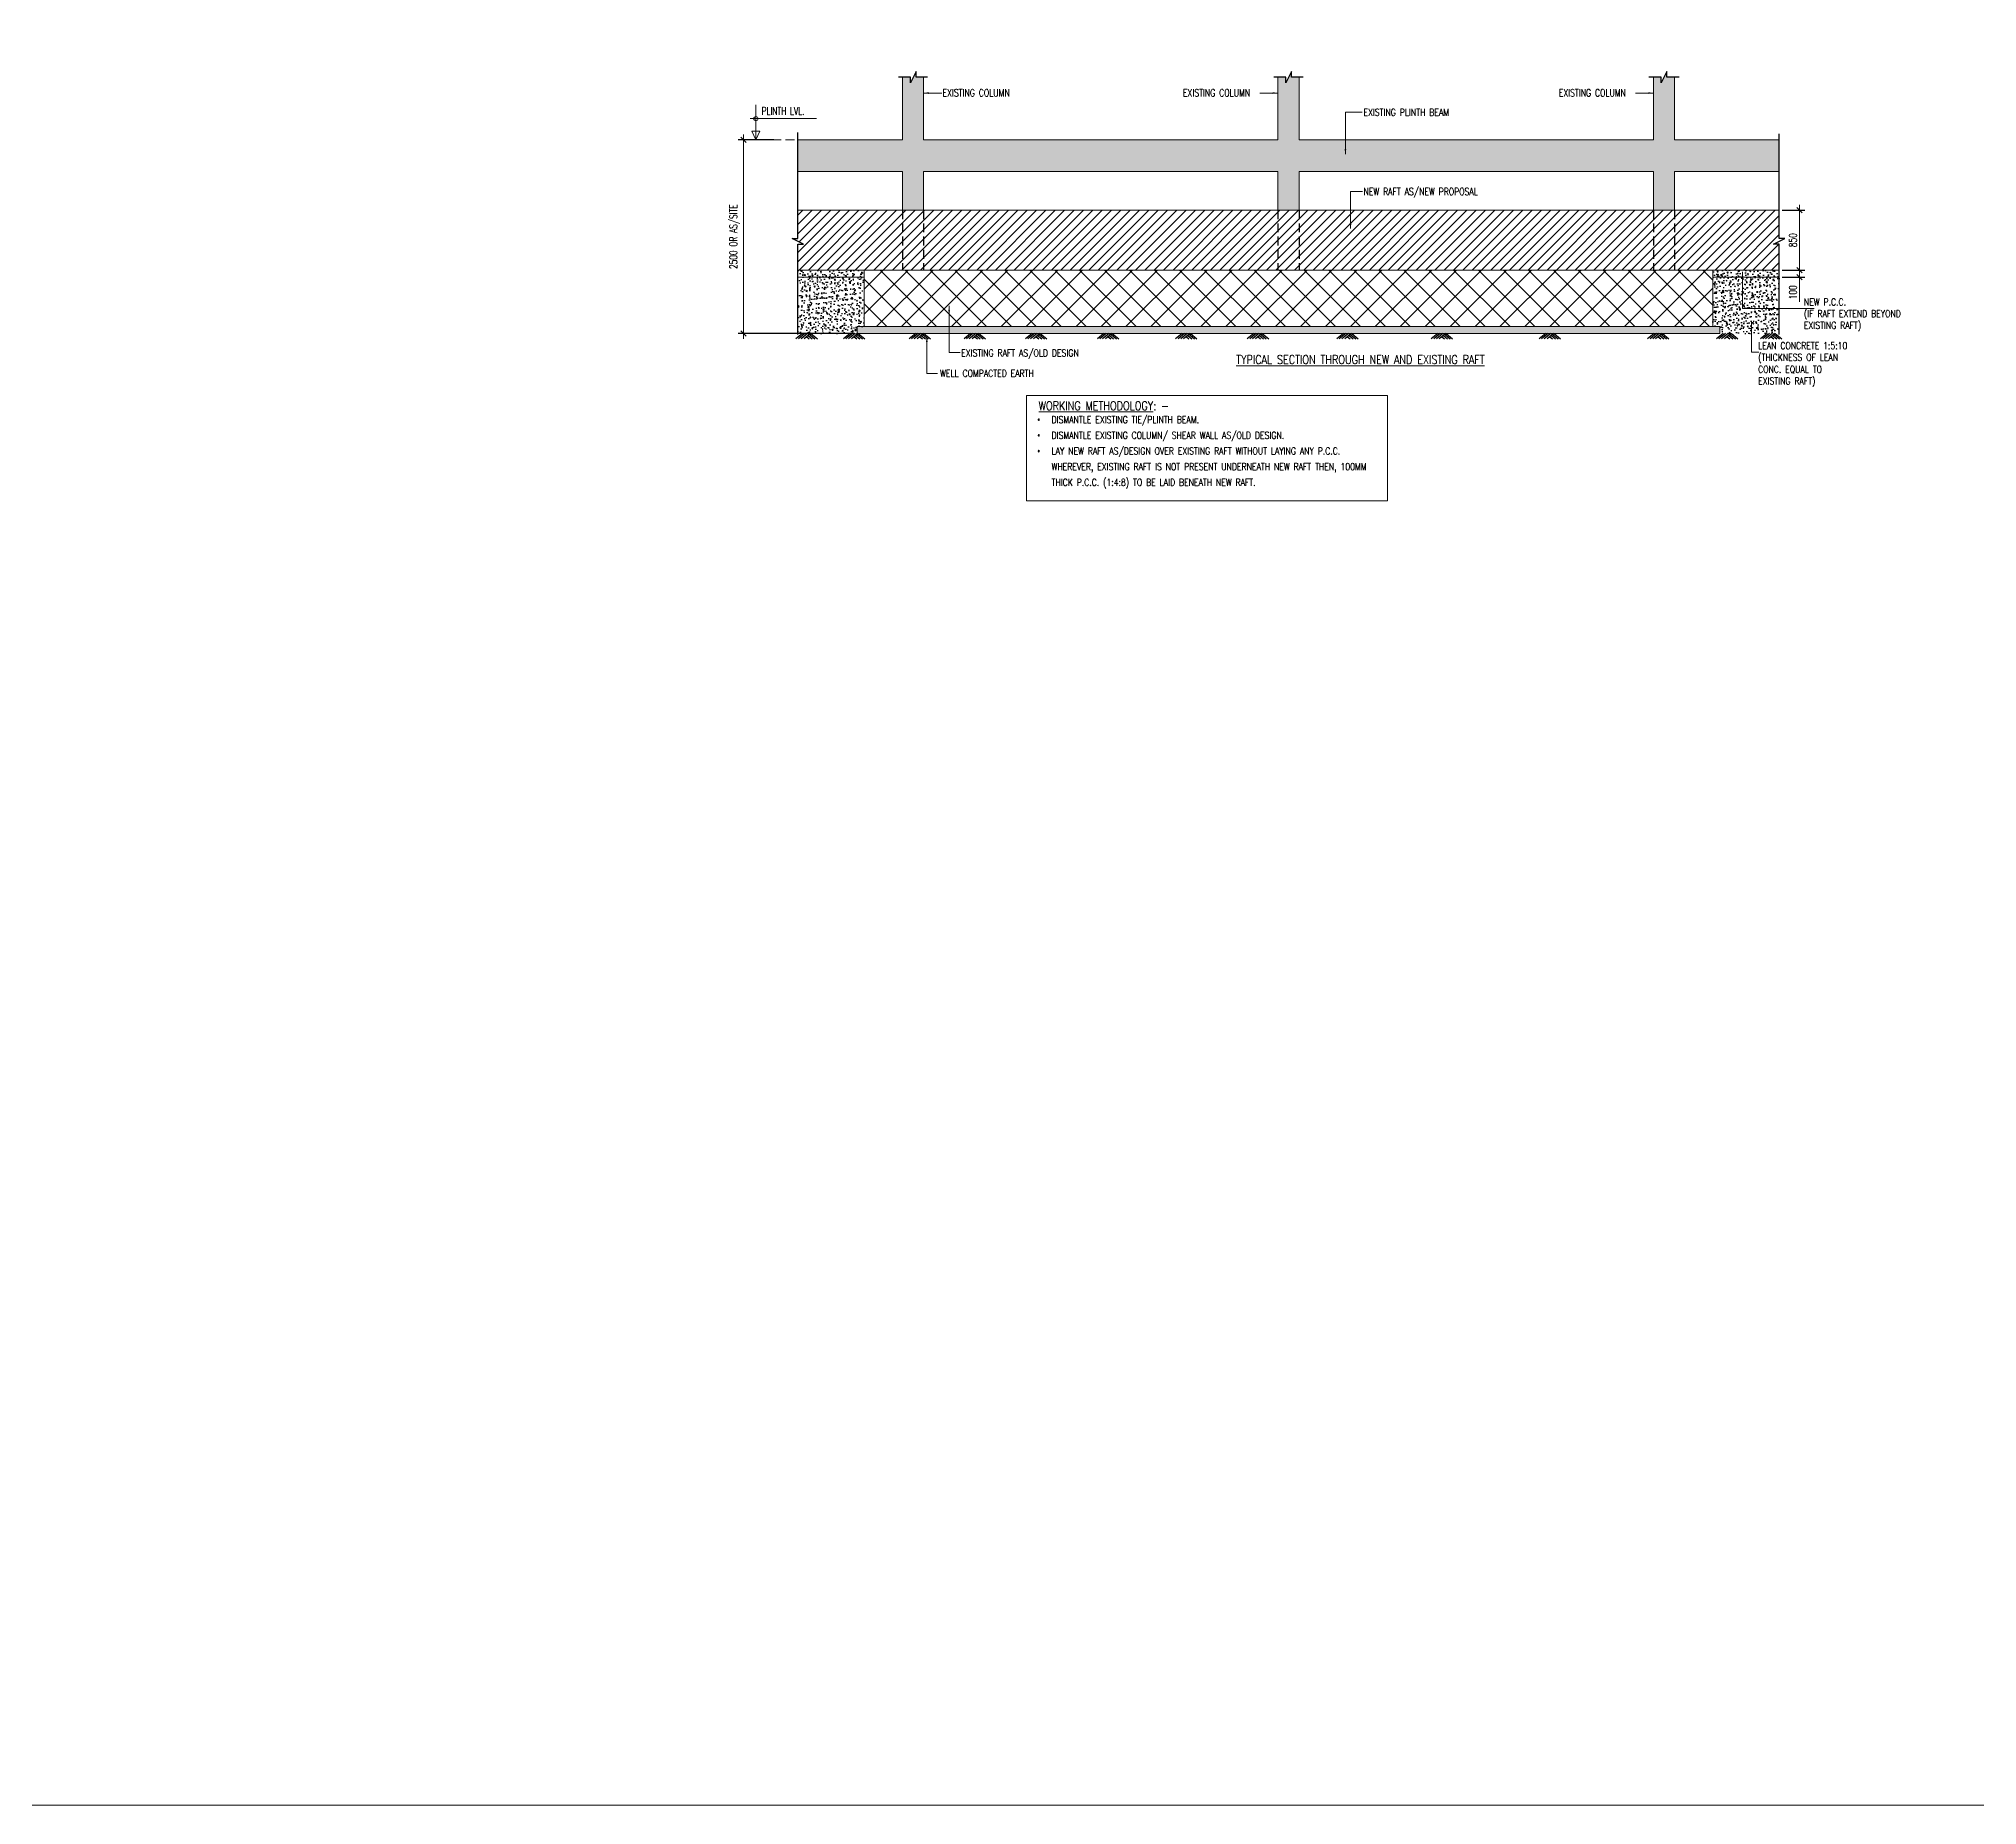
# Model space of a CAD drawing. Header units: millimetres. Extents: x 1123469 to 1883119, y -126924 to 196924.
# Drawn here: x 1363370 to 1390858, y 76541 to 101590 of the extents above; entities that cross this region are included whole.
import ezdxf

# ---------------------------------------------------------------- set-up
doc = ezdxf.new("R2010")
doc.units = ezdxf.units.MM
doc.header["$LTSCALE"] = 500
doc.header["$MEASUREMENT"] = 0
doc.header["$PDMODE"] = 34
doc.linetypes.add('( Hidden )', pattern=[0.375, 0.25, -0.125])
doc.linetypes.add('HIDDEN', pattern=[0.375, 0.25, -0.125])
doc.layers.get('Defpoints').update_dxf_attribs({"lineweight": 0})
for name, color, linetype, lineweight in [('dim-M', 1, 'Continuous', 15), ('HATCH', 1, 'Continuous', 5), ('Omx-P.C.C.', 252, 'Continuous', 5), ('RAFT SECTION', 4, 'Continuous', 18), ('S - SUNK', 251, 'Continuous', 0), ('STEEL.', 6, 'Continuous', 30), ('T1', 1, 'Continuous', 15), ('TEXT', 7, 'Continuous', 13), ('TEXT2', 3, 'Continuous', 15)]:
    doc.layers.add(name, color=color, linetype=linetype, lineweight=lineweight)
doc.layers.add('PILE', color=1, linetype='Continuous')
doc.layers.add('sec', color=31, linetype='Continuous')
doc.styles.add('2MM', font='romans.shx', dxfattribs={"width": 0.7})
doc.styles.add('BHTESHT$0$HSCC2', font='romanc.shx')
doc.styles.add('haider', font='romans.shx')
doc.styles.add('mh', font='romant.shx')
doc.dimstyles.new('HAIDER', dxfattribs={"dimtxt": 250, "dimasz": 200, "dimexe": 150, "dimexo": 150, "dimgap": 70, "dimtad": 1, "dimdec": 0, "dimzin": 0, "dimdsep": 46, "dimtxsty": 'mh', "dimblk": 'OBLIQUE', "dimcen": 100, "dimdle": 180, "dimclrd": 1, "dimclre": 1, "dimclrt": 3, "dimadec": 0, "dimazin": 0, "dimtfac": 1, "dimtdec": 0, "dimtix": 1, "dimtofl": 0, "dimtmove": 2, "dimatfit": 3, "dimfxl": 100, "dimtolj": 1, "dimtzin": 0, "dimlwd": -1, "dimarcsym": 1})
doc.dimstyles.new('RAJESH', dxfattribs={"dimtxt": 200, "dimasz": 180, "dimexe": 100, "dimexo": 250, "dimgap": 50, "dimtad": 2, "dimdec": 0, "dimzin": 1, "dimdsep": 46, "dimtxsty": '2MM', "dimblk": 'OBLIQUE', "dimcen": 0, "dimdle": 100, "dimclrd": 1, "dimclre": 1, "dimclrt": 3, "dimadec": 0, "dimazin": 0, "dimtfac": 1, "dimtdec": 0, "dimtix": 1, "dimtmove": 2, "dimatfit": 3, "dimfxl": 1, "dimtolj": 1, "dimlwd": -1, "dimarcsym": 0})
pattern_1 = [(50, (0, 0), (143.452037, -12.550427), [15, -165]), (355, (0, 0), (-27.750267, 150.438427), [12, -132]), (100.451444, (11.95, -1.05), (115.70177, 137.887998), [12.748038, -140.228422]), (46.1842, (6e-14, 40), (213.448266, -33.103856), [22.5, -247.5]), (96.635635, (17.79, 37.24), (186.93239, 194.82372), [19.12207, -210.342752]), (351.184164, (6e-14, 40), (186.93239, 194.82372), [18, -198]), (21, (20, 30), (119.38141, -80.523778), [15, -165]), (326, (20, 30), (48.663066, 145.030009), [12, -132]), (71.451445, (29.95, 23.29), (168.044475, 64.50623), [12.748038, -140.228422]), (37.5, (0, 0), (2.431971, 66.5787708), [0, -130.4, 0, -134, 0, -132.5]), (7.5, (0, 0), (52.6139075, 78.8823424), [0, -76.4, 0, -127.4, 0, -50.5]), (327.5, (-44.6, 7e-14), (106.7644872, -4.5109743), [0, -50, 0, -156, 0, -207]), (317.5, (-64.6, 1e-13), (116.637234, 20.0209965), [0, -65, 0, -103.6, 0, -147])]

# ---------------------------------------------------------------- blocks, each defined once
blk = doc.blocks.new('_Oblique')
at = {"color": 0, "linetype": 'ByBlock', "lineweight": -2}
blk.add_line((-0.5, -0.5), (0.5, 0.5), dxfattribs=at)
blk = doc.blocks.new('*D1293')
at = {"layer": 'Defpoints', "color": 0, "ltscale": 100, "transparency": 16777216}
for p in [(1388050, 98309), (1388050, 98209), (1388339, 98209)]:
    blk.add_point(p, dxfattribs=at)
at = {"layer": 'dim-M', "color": 1, "lineweight": -2, "ltscale": 100, "transparency": 16777216}
for p, q in [((1388090, 98309), (1388414, 98309)), ((1388090, 98209), (1388414, 98209))]:
    blk.add_line(p, q, dxfattribs=at)
at = {"layer": 'dim-M', "color": 1, "ltscale": 100, "transparency": 16777216}
for p, q in [((1388339, 98384), (1388339, 98134)), ((1388339, 97861), (1388339, 98209))]:
    blk.add_line(p, q, dxfattribs=at)
at = {"layer": 'dim-M', "color": 1, "ltscale": 100, "transparency": 16777216, "xscale": 75, "yscale": 75, "zscale": 75}
for p, rotation in [((1388339, 98309), 90), ((1388339, 98209), 270)]:
    blk.add_blockref('_Oblique', p, dxfattribs=dict(at, rotation=rotation))
at = {"layer": 'dim-M', "color": 3, "ltscale": 100, "transparency": 16777216, "insert": (1388244, 97995), "char_height": 110, "attachment_point": 5, "rotation": 90, "style": '2MM'}
blk.add_mtext('\\A1;100', dxfattribs=at)
blk = doc.blocks.new('*D1294')
at = {"layer": 'Defpoints', "color": 0, "ltscale": 100, "transparency": 16777216}
for p in [(1388050, 99159), (1388339, 99159), (1388050, 98309)]:
    blk.add_point(p, dxfattribs=at)
at = {"layer": 'dim-M', "color": 1, "ltscale": 100, "transparency": 16777216}
blk.add_line((1388339, 98234), (1388339, 99234), dxfattribs=at)
at = {"layer": 'dim-M', "color": 1, "lineweight": -2, "ltscale": 100, "transparency": 16777216}
for p, q in [((1388090, 99159), (1388414, 99159)), ((1388090, 98309), (1388414, 98309))]:
    blk.add_line(p, q, dxfattribs=at)
at = {"layer": 'dim-M', "color": 1, "ltscale": 100, "transparency": 16777216, "xscale": 75, "yscale": 75, "zscale": 75}
for p, rotation in [((1388339, 99159), 90), ((1388339, 98309), 270)]:
    blk.add_blockref('_Oblique', p, dxfattribs=dict(at, rotation=rotation))
at = {"layer": 'dim-M', "color": 3, "ltscale": 100, "transparency": 16777216, "insert": (1388244, 98734), "char_height": 110, "attachment_point": 5, "rotation": 90, "style": '2MM'}
blk.add_mtext('\\A1;850', dxfattribs=at)
blk = doc.blocks.new('GGGHGGG')
at = {"layer": 'PILE', "color": 6}
for p, q in [((5273977, 4334438), (5273884, 4334365)), ((5274011, 4334438), (5273918, 4334365)), ((5274049, 4334438), (5273956, 4334365)), ((5274091, 4334438), (5273998, 4334365)), ((5274036, 4334394), (5274073, 4334365)), ((5274056, 4334411), (5274115, 4334365)), ((5274060, 4334438), (5274153, 4334365)), ((5274094, 4334438), (5274187, 4334365))]:
    blk.add_line(p, q, dxfattribs=at)
blk = doc.blocks.new('*D1295')
at = {"layer": 'Defpoints', "color": 0, "ltscale": 100, "transparency": 16777216}
for p in [(1373362, 100159), (1373832, 100159), (1374974, 97409)]:
    blk.add_point(p, dxfattribs=at)
at = {"layer": 'dim-M', "color": 1, "lineweight": -2, "ltscale": 100, "transparency": 16777216}
for p, q in [((1373792, 100159), (1373287, 100159)), ((1374934, 97409), (1373287, 97409))]:
    blk.add_line(p, q, dxfattribs=at)
at = {"layer": 'dim-M', "color": 1, "ltscale": 100, "transparency": 16777216}
blk.add_line((1373362, 97334), (1373362, 100234), dxfattribs=at)
at = {"layer": 'dim-M', "color": 1, "ltscale": 100, "transparency": 16777216, "xscale": 75, "yscale": 75, "zscale": 75}
for p, rotation in [((1373362, 100159), 90), ((1373362, 97409), 270)]:
    blk.add_blockref('_Oblique', p, dxfattribs=dict(at, rotation=rotation))
at = {"layer": 'dim-M', "color": 3, "ltscale": 100, "transparency": 16777216, "insert": (1373238, 98784), "char_height": 110, "attachment_point": 5, "rotation": 90, "style": '2MM'}
blk.add_mtext('\\A1;2500 OR AS/SITE', dxfattribs=at)

msp = doc.modelspace()

# ---------------------------------------------------------------- hatches: boundary and pattern name
at = {"layer": 'HATCH', "ltscale": 10}
h = msp.add_hatch(dxfattribs=at)
h.set_pattern_fill('HONEY', color=8, scale=1000)
h.paths.add_polyline_path([(1388049.6, 100159.2), (1386567.2, 100159.2), (1386567.2, 101044.3), (1386458.8, 101044.3), (1386458.8, 101125.1), (1386378.2, 100963.9), (1386378.2, 101044.3), (1386267.2, 101044.3), (1386267.2, 100159.2), (1381242.2, 100159.2), (1381242.2, 101044.3), (1381135.8, 101044.3), (1381135.8, 101125.1), (1381055.2, 100963.9), (1381055.2, 101044.3), (1380942.2, 101044.3), (1380942.2, 100159.2), (1375917.2, 100159.2), (1375917.2, 101044.3), (1375810.8, 101044.3), (1375810.8, 101125.1), (1375730.2, 100963.9), (1375730.2, 101044.3), (1375617.2, 101044.3), (1375617.2, 100159.2), (1374134.8, 100159.2), (1374134.8, 99709.2), (1375617.2, 99709.2), (1375617.2, 99159.2), (1375917.2, 99159.2), (1375917.2, 99709.2), (1380942.2, 99709.2), (1380942.2, 99159.2), (1381242.2, 99159.2), (1381242.2, 99709.2), (1386267.2, 99709.2), (1386267.2, 99159.2), (1386567.2, 99159.2), (1386567.2, 99709.2), (1388049.6, 99709.2)])
h = msp.add_hatch(dxfattribs=at)
h.set_pattern_fill('ANSI31', color=8, scale=750)
h.paths.add_polyline_path([(1388049.6, 99159.2), (1374134.8, 99159.2), (1374134.8, 98758), (1374054.3, 98758), (1374215.6, 98677.4), (1374134.8, 98677.4), (1374134.8, 98309.2), (1388049.6, 98309.2), (1388049.6, 98677.4), (1387968.9, 98677.4), (1388130.1, 98758), (1388049.6, 98758)])
at = {"layer": 'Omx-P.C.C.', "linetype": 'Continuous', "lineweight": -2}
h = msp.add_hatch(dxfattribs=at)
h.set_pattern_fill('AR-CONC', color=1, scale=20, style=0)
h.set_pattern_definition(pattern_1)
h.paths.add_polyline_path([(1375074.4, 98209.2), (1375074.4, 98309.2), (1374134.8, 98309.2), (1374134.8, 98209.2)])
h = msp.add_hatch(dxfattribs=at)
h.set_pattern_fill('AR-CONC', color=253, scale=20, style=0)
h.set_pattern_definition(pattern_1)
h.paths.add_polyline_path([(1375074.4, 98209.2), (1374134.8, 98209.2), (1374134.8, 98059.2), (1374134.8, 97409.2), (1374974.4, 97409.2), (1374974.4, 97509.2), (1375074.4, 97509.2)])
h = msp.add_hatch(dxfattribs=at)
h.set_pattern_fill('AR-CONC', color=1, scale=20, style=0)
h.set_pattern_definition(pattern_1)
h.paths.add_polyline_path([(1387110.1, 98209.2), (1387110.1, 98309.2), (1388049.6, 98309.2), (1388049.6, 98209.2)])
h = msp.add_hatch(dxfattribs=at)
h.set_pattern_fill('AR-CONC', color=253, scale=20, style=0)
h.set_pattern_definition(pattern_1)
h.paths.add_polyline_path([(1387110.1, 98209.2), (1388049.6, 98209.2), (1388049.6, 98059.2), (1388049.6, 97409.2), (1387210.1, 97409.2), (1387210.1, 97509.2), (1387110.1, 97509.2)])
h = msp.add_hatch(dxfattribs=at)
h.set_pattern_fill('AR-CONC', color=1, scale=20, style=0)
h.set_pattern_definition(pattern_1)
h.paths.add_polyline_path([(1387210.1, 97509.2), (1374974.4, 97509.2), (1374974.4, 97409.2), (1387210.1, 97409.2)])
at = {"layer": 'RAFT SECTION', "ltscale": 10}
h = msp.add_hatch(dxfattribs=at)
h.set_pattern_fill('ANSI37', color=253, scale=2000)
h.paths.add_polyline_path([(1375074.4, 98309.2), (1375074.4, 97509.2), (1387110.1, 97509.2), (1387110.1, 98309.2)])

# ---------------------------------------------------------------- linework, layer by layer
at = {"layer": 'S - SUNK', "color": 4, "ltscale": 10}
for points in [[(1123469.1, 196923.7), (1674008.3, 196923.7), (1674008.3, 76540.6), (1123469.1, 76540.6)], [(1377378.7, 96529.6), (1382494.9, 96529.6), (1382494.9, 95038.9), (1377378.7, 95038.9)]]:
    msp.add_lwpolyline(points, close=True, dxfattribs=at)
at = {"layer": 'sec', "color": 3, "linetype": 'ByBlock', "lineweight": 5}
for p, q in [((1375617.2, 100159.2), (1375617.2, 101044.3)), ((1375917.2, 100159.2), (1375917.2, 101044.3)), ((1380942.2, 100159.2), (1380942.2, 101044.3)), ((1381242.2, 100159.2), (1381242.2, 101044.3)), ((1386267.2, 100159.2), (1386267.2, 101044.3)), ((1386567.2, 100159.2, -0.1), (1386567.2, 101044.3, -0.1)), ((1374134.8, 100159.2), (1375617.2, 100159.2)), ((1375917.2, 100159.2), (1380942.2, 100159.2)), ((1381242.2, 100159.2), (1386267.2, 100159.2)), ((1386567.2, 100159.2), (1388049.6, 100159.2)), ((1374134.8, 99709.2), (1375617.2, 99709.2)), ((1375617.2, 99159.2), (1375617.2, 99709.2)), ((1375917.2, 99159.2), (1375917.2, 99709.2)), ((1375917.2, 99709.2), (1380942.2, 99709.2)), ((1380942.2, 99159.2), (1380942.2, 99709.2)), ((1381242.2, 99159.2), (1381242.2, 99709.2)), ((1381242.2, 99709.2), (1386267.2, 99709.2)), ((1386267.2, 99159.2), (1386267.2, 99709.2)), ((1386567.2, 99159.2, -0.1), (1386567.2, 99709.2, -0.1)), ((1386567.2, 99709.2), (1388049.6, 99709.2)), ((1374134.8, 99159.2, -0.2), (1388049.6, 99159.2, 0.2)), ((1374134.8, 98309.2), (1388049.6, 98309.2)), ((1375074.4, 98209.2), (1374134.8, 98209.2)), ((1375074.4, 98309.2), (1375074.4, 97509.2)), ((1387110.1, 98309.2), (1387110.1, 97509.2)), ((1387110.1, 98209.2), (1388049.6, 98209.2)), ((1374974.4, 97509.2), (1387210.1, 97509.2)), ((1374974.4, 97509.2), (1374974.4, 97409.2)), ((1374974.4, 97409.2), (1387210.1, 97409.2)), ((1387210.1, 97509.2), (1387210.1, 97409.2))]:
    msp.add_line(p, q, dxfattribs=at)
at = {"layer": 'sec', "color": 6, "linetype": 'HIDDEN', "lineweight": 5}
msp.add_line((1373397.6, 100159.2), (1374134.8, 100159.2), dxfattribs=at)
at = {"layer": 'sec', "color": 3, "linetype": '( Hidden )'}
for p, q in [((1375617.2, 99159.2), (1375617.2, 98309.2)), ((1375917.2, 99159.2), (1375917.2, 98309.2)), ((1380942.2, 99159.2), (1380942.2, 98309.2)), ((1381242.2, 99159.2), (1381242.2, 98309.2)), ((1386267.2, 99159.2), (1386267.2, 98309.2)), ((1386567.2, 99159.2, -0.1), (1386567.2, 98309.2, -0.1))]:
    msp.add_line(p, q, dxfattribs=at)
at = {"layer": 'sec', "color": 1, "linetype": 'ByBlock'}
for points, elevation in [([(1375973.8, 101044.3), (1375810.8, 101044.3), (1375810.8, 101125.1), (1375730.2, 100963.9), (1375730.2, 101044.3), (1375559.6, 101044.3)], 0), ([(1381298.8, 101044.3), (1381135.8, 101044.3), (1381135.8, 101125.1), (1381055.2, 100963.9), (1381055.2, 101044.3), (1380884.6, 101044.3)], 0), ([(1386631.1, 101044.3), (1386458.8, 101044.3), (1386458.8, 101125.1), (1386378.2, 100963.9), (1386378.2, 101044.3), (1386200.2, 101044.3)], -0.1), ([(1374134.8, 97398.5), (1374134.8, 98677.4), (1374215.6, 98677.4), (1374054.3, 98758), (1374134.8, 98758), (1374134.8, 100259)], 0), ([(1388049.6, 97398.5), (1388049.6, 98677.4), (1387968.9, 98677.4), (1388130.1, 98758), (1388049.6, 98758), (1388049.6, 100241)], 0)]:
    msp.add_lwpolyline(points, dxfattribs=dict(at, elevation=elevation))
at = {"layer": 'STEEL.', "color": 4, "lineweight": 15}
for p, q in [((1373538.7, 100652.5), (1373538.7, 100159.2)), ((1373457, 100457.6), (1374397.1, 100457.6)), ((1373538.7, 100159.2), (1373480.7, 100279.7)), ((1373480.7, 100279.7), (1373596.8, 100279.7)), ((1373538.7, 100159.2), (1373596.8, 100279.7))]:
    msp.add_line(p, q, dxfattribs=at)
msp.add_circle((1373538.7, 100457.6), 30.3, dxfattribs=at)

# ---------------------------------------------------------------- block references
at = {"layer": 'PILE'}
for p in [(-3899776.3, -4237028.4), (-3899102.5, -4237028.4), (-3898171.4, -4237028.4), (-3897393.2, -4237028.4), (-3896521.4, -4237028.4), (-3895502.5, -4237028.4), (-3894393, -4237028.4), (-3893376.3, -4237028.4), (-3892105.8, -4237028.4), (-3890767.7, -4237028.4), (-3889236.8, -4237028.4), (-3887700, -4237028.4), (-3886722.3, -4237028.4), (-3886099.2, -4237028.4)]:
    msp.add_blockref('GGGHGGG', p, dxfattribs=at)

# ---------------------------------------------------------------- texts
at = {"layer": 'TEXT', "color": 3, "ltscale": 0.5, "style": 'haider', "width": 0.8}
for s, p in [('EXISTING COLUMN', (1376185.8, 100773.9, -207617.2)), ('EXISTING COLUMN', (1379595, 100773.9, -207617.2)), ('EXISTING COLUMN', (1384923.3, 100773.9, -207617.3)), ('EXISTING PLINTH BEAM', (1382154.6, 100499.2, 22841605.4)), ('NEW RAFT AS/NEW PROPOSAL', (1382154.6, 99374.3, 22841605.4)), ('EXISTING RAFT AS/OLD DESIGN', (1376450.7, 97085, 22841605.4)), ('WELL COMPACTED EARTH ', (1376150.9, 96795.1, -207621.1))]:
    msp.add_text(s, height=100, dxfattribs=at).set_placement(p)
at = {"layer": 'TEXT', "color": 3, "ltscale": 10, "char_height": 100, "attachment_point": 1, "style": 'haider'}
for s, insert, width in [('\\pxql;{\\W0.8;NEW P.C.C.\\P(IF RAFT EXTEND BEYOND EXISTING RAFT)}', (1388400.3, 97908.8, -207618.7), 1509.108), ('\\pxql;{\\W0.8;LEAN CONCRETE 1:5:10\\P(THICKNESS OF LEAN CONC. EQUAL TO  EXISTING RAFT)}', (1387751.1, 97288.1, -207618.7), 1450.09)]:
    msp.add_mtext(s, dxfattribs=dict(at, insert=insert, width=width))
at = {"layer": 'TEXT', "color": 3, "ltscale": 10, "insert": (1377531.9, 96240.6, -207617.2), "char_height": 100, "width": 4846.19, "attachment_point": 1, "line_spacing_factor": 1.337794, "style": 'haider'}
msp.add_mtext('\\pi-200,l200,t200;{\\fSymbol|b0|i0|c2|p18;\\W0.8;·^I\\Fromans|c0;DISMANTLE EXISTING TIE/PLINTH BEAM.\\P\\fSymbol|b0|i0|c2|p18;·^I\\Fromans|c0;DISMANTLE EXISTING COLUMN/ SHEAR WALL AS/OLD DESIGN.\\P\\fSymbol|b0|i0|c2|p18;·^I\\Fromans|c0;LAY NEW RAFT AS/DESIGN OVER EXISTING RAFT WITHOUT LAYING ANY P.C.C. WHEREVER, EXISTING RAFT IS NOT PRESENT UNDERNEATH NEW RAFT THEN, 100MM THICK P.C.C. (1:4:8) TO BE LAID BENEATH NEW RAFT.}', dxfattribs=at)
at = {"layer": 'TEXT2', "color": 1, "lineweight": 15, "style": 'BHTESHT$0$HSCC2', "width": 0.7}
msp.add_text('PLINTH LVL.', height=110, dxfattribs=at).set_placement((1373620.6, 100510.5))
at = {"layer": 'TEXT2', "style": 'BHTESHT$0$HSCC2', "width": 0.8}
for s, p in [('%%UTYPICAL SECTION THROUGH NEW AND EXISTING RAFT', (1380350.4, 96979.1, 23049222.5)), ('%%UWORKING METHODOLOGY%%U: -', (1377549.3, 96323.5, 22633988.2))]:
    msp.add_text(s, height=125, dxfattribs=at).set_placement(p)

# ---------------------------------------------------------------- dimensions: what is measured, and where the dimension line sits
at = {"layer": 'dim-M', "ltscale": 100}
dim = msp.add_linear_dim(base=(1373362, 100159.2), p1=(1374974.4, 97409.2), p2=(1373832.2, 100159.2), angle=90, text='2500 OR AS/SITE', dimstyle='RAJESH', override={"dimtxt": 110, "dimasz": 75, "dimexe": 75, "dimexo": 40, "dimgap": 40, "dimdle": 75, "dimtmove": 1}, dxfattribs=at)
dim.commit()
dim.dimension.update_dxf_attribs({"geometry": '*D1295', "text_midpoint": (1373238.2, 98784.2)})
for base, p2, picture, middle in [((1388339.2, 99159.2), (1388049.6, 99159.2), '*D1294', (1388339.2, 98734.2)), ((1388339.2, 98209.2), (1388049.6, 98209.2), '*D1293', (1388381.2, 97995))]:
    dim = msp.add_linear_dim(base=base, p1=(1388049.6, 98309.2), p2=p2, angle=90, dimstyle='RAJESH', override={"dimtxt": 110, "dimasz": 75, "dimexe": 75, "dimexo": 40, "dimgap": 40, "dimdle": 75, "dimtmove": 1}, dxfattribs=at)
    dim.commit()
    dim.dimension.update_dxf_attribs({"geometry": picture, "text_midpoint": middle, "dimtype": 160})

# ---------------------------------------------------------------- leaders
at = {"layer": 'T1'}
for points in [[(1375917.2, 100821), (1376174, 100821)], [(1380942.2, 100821), (1380685.4, 100821)], [(1386267.2, 100821, -0.1), (1386012.9, 100821, -0.1)], [(1381898.6, 99952.8), (1381898.6, 100550.8), (1382136.8, 100550.8)], [(1381972.3, 98900.7), (1381972.3, 99426), (1382142, 99426)], [(1387529.3, 98287.4), (1387529.3, 97764.9), (1388547.8, 97764.9)], [(1376279.4, 97801.8), (1376279.4, 97140.8), (1376435.4, 97140.8)], [(1375963, 97366.3), (1375963, 96842.7), (1376115.7, 96842.7)], [(1387655.6, 97572.2), (1387655.6, 97144.2), (1387760.8, 97144.2)]]:
    msp.add_leader(points, dimstyle='HAIDER', override={"dimasz": 75, "dimtad": 0}, dxfattribs=at)

doc.saveas('drawing.dxf')
